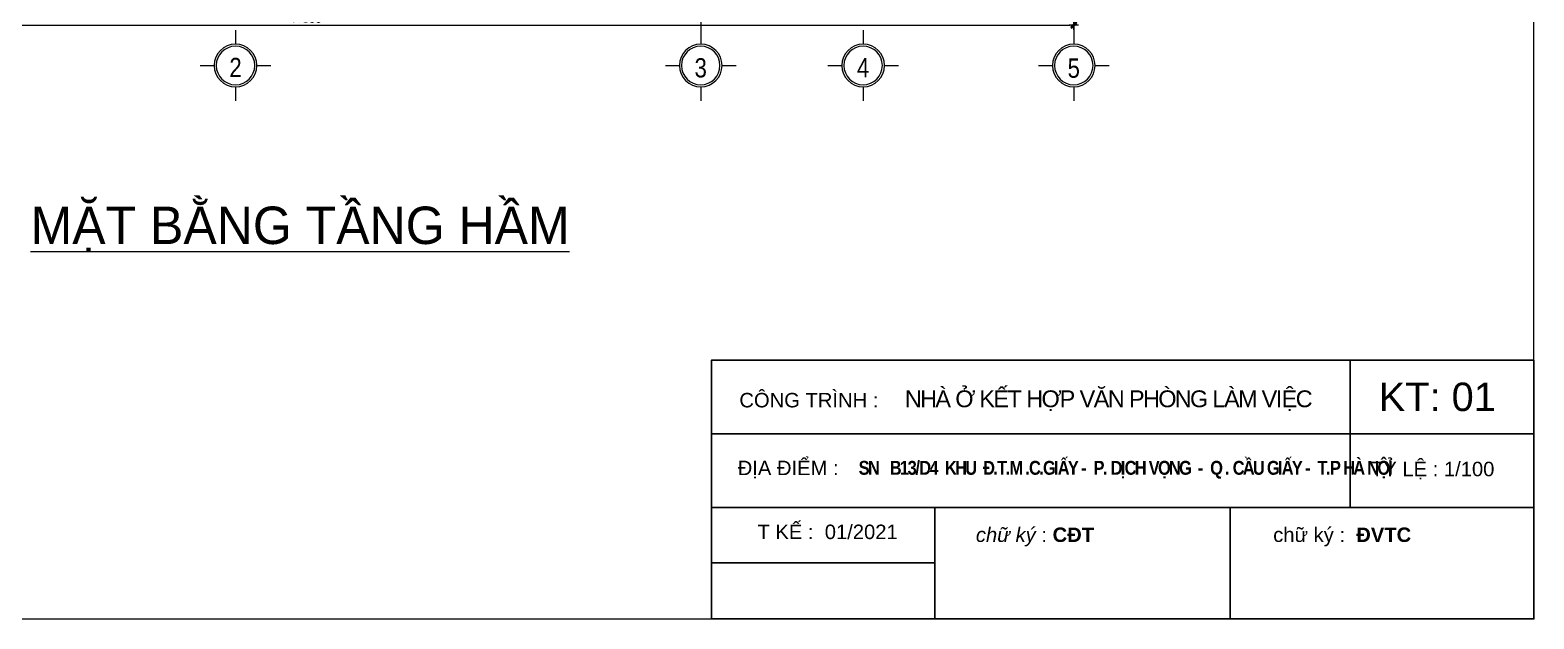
# Model space of a CAD drawing. Extents: x -165145 to 691808, y -202842 to 311040.
# Drawn here: x 552006 to 569140, y 32473 to 39178 of the extents above; entities that cross this region are included whole.
import ezdxf
from ezdxf.enums import TextEntityAlignment as Align

# ---------------------------------------------------------------- set-up
doc = ezdxf.new("R2010")
doc.units = 0
doc.header["$LTSCALE"] = 10
doc.header["$MEASUREMENT"] = 0
doc.linetypes.add('HIDDEN', pattern=[2.3807, 1.587, -0.7937])
doc.linetypes.add('TIM', pattern=[26.01, 10, -3, 0.01, -3, 10])
doc.layers.get('Defpoints').update_dxf_attribs({"color": 5, "linetype": 'CONTINUOUS'})
for name, color, linetype, lineweight in [('ARROWS', 1, 'CONTINUOUS', 0), ('DIM', 8, 'CONTINUOUS', 13), ('GE_KC_NETKHUAT', 9, 'HIDDEN', 20), ('KHUNG', 9, 'CONTINUOUS', 13), ('netchia', 2, 'CONTINUOUS', 20), ('TEXT', 4, 'CONTINUOUS', 20), ('TRUC', 251, 'TIM', 5)]:
    doc.layers.add(name, color=color, linetype=linetype, lineweight=lineweight)
doc.layers.add('KCS_BORDER', color=3, linetype='CONTINUOUS')
doc.layers.add('KCS_DIM', color=1, linetype='CONTINUOUS')
doc.styles.add('KCS_SMTEXT', font='arial.ttf', dxfattribs={"width": 0.7})
doc.styles.add('ROMANS', font='romans', dxfattribs={"width": 0.75, "bigfont": 'vns'})
doc.styles.add('SMTEXT', font='arial.ttf', dxfattribs={"width": 0.7})
doc.styles.add('STYLE1', font='')
doc.styles.add('VNARIALH', font='', dxfattribs={"width": 0.75})
doc.styles.add('VnArialNarrowH', font='')
doc.styles.get('STYLE1').set_extended_font_data('.VnAvantH')
doc.styles.get('VNARIALH').set_extended_font_data('.VnArialH')
doc.styles.get('VnArialNarrowH').set_extended_font_data('.VnArial NarrowH')
doc.dimstyles.new('fit0.75', dxfattribs={"dimscale": 0.5625, "dimtxt": 200, "dimasz": 75, "dimexe": 100, "dimexo": 400, "dimgap": 0.03, "dimtad": 0, "dimdec": 0, "dimdsep": 46, "dimtxsty": 'ROMANS', "dimblk": 'alex', "dimcen": 150, "dimclrd": 8, "dimclre": 8, "dimclrt": 7, "dimaunit": 1, "dimadec": 0, "dimazin": 0, "dimtfac": 0.072, "dimtdec": 0, "dimtix": 1, "dimtmove": 2, "dimatfit": 3, "dimldrblk": 'a-01', "dimfxl": 100, "dimtvp": 0.8, "dimtolj": 1, "dimarcsym": 0})

# ---------------------------------------------------------------- blocks, each defined once
blk = doc.blocks.new('tentruc')
at = {"layer": 'DIM'}
for p, q in [((0, 311), (0, 516)), ((-516, 0), (-311, 0)), ((-516, 0), (-311, 0)), ((311, 0), (516, 0)), ((311, 0), (516, 0)), ((0, -516), (0, -311))]:
    blk.add_line(p, q, dxfattribs=at)
at = {"layer": 'DIM', "ltscale": 0.5}
blk.add_circle((0, 0), 311, dxfattribs=at)
at = {"layer": 'DIM'}
blk.add_circle((0, 0), 281, dxfattribs=at)
at = {"layer": 'DIM', "color": 7, "linetype": 'ByBlock', "ltscale": 0.5, "style": 'VNARIALH', "width": 1.1}
blk.add_attdef('A', text='', height=281, dxfattribs=at).set_placement((0, -107), align=Align.CENTER)
blk = doc.blocks.new('alex')
at = {"layer": 'ARROWS'}
h = blk.add_hatch(color=1, dxfattribs=at)
edge = h.paths.add_edge_path()
edge.add_line((0.4, 0.74), (-0.74, -0.4))
edge.add_ellipse((-0.57, -0.57), major_axis=(0.17, 0.17), ratio=1, start_angle=90, end_angle=270)
edge.add_line((-0.4, -0.74), (0.74, 0.4))
edge.add_ellipse((0.57, 0.57), major_axis=(0.17, 0.17), ratio=1, start_angle=270, end_angle=450)
blk.add_lwpolyline([(0.4, 0.74), (-0.74, -0.4, 1), (-0.4, -0.74), (0.74, 0.4, 1)], format="xyb", close=True, dxfattribs=at)
at = {"layer": 'netchia', "color": 2}
for p, q in [((1.27, 0), (-1.27, 0)), ((0, -1.27), (0, 1.27))]:
    blk.add_line(p, q, dxfattribs=at)
blk = doc.blocks.new('*D130')
at = {"layer": 'Defpoints', "color": 0, "transparency": 16777216}
for p in [(1188785, -239534), (1206285, -239534), (1206285, -241328)]:
    blk.add_point(p, dxfattribs=at)
at = {"layer": 'DIM', "color": 8, "lineweight": -2, "transparency": 16777216}
for p, q in [((1188785, -239759), (1188785, -241385)), ((1206285, -239759), (1206285, -241385)), ((1188827, -241328), (1206243, -241328))]:
    blk.add_line(p, q, dxfattribs=at)
at = {"layer": 'DIM', "color": 8, "lineweight": -2, "transparency": 16777216, "xscale": 42.1875, "yscale": 42.1875, "zscale": 42.1875, "rotation": 180}
blk.add_blockref('alex', (1188785, -241328), dxfattribs=at)
at = {"layer": 'DIM', "color": 8, "lineweight": -2, "transparency": 16777216, "xscale": 42.1875, "yscale": 42.1875, "zscale": 42.1875}
blk.add_blockref('alex', (1206285, -241328), dxfattribs=at)
at = {"layer": 'DIM', "color": 7, "transparency": 16777216, "insert": (1197535, -241238), "char_height": 112.5, "attachment_point": 5, "style": 'ROMANS'}
blk.add_mtext('\\A1;17500', dxfattribs=at)
blk = doc.blocks.new('a-01')
at = {"layer": 'ARROWS'}
blk.add_hatch(color=256, dxfattribs=at).paths.add_polyline_path([(-1.8, 0.49), (-1.8, -0.49), (0, 0)])
at = {"layer": 'netchia'}
blk.add_lwpolyline([(-1.8, 0.49), (-1.8, -0.49), (0, 0), (0, 0)], close=True, dxfattribs=at)
blk = doc.blocks.new('A$C1ec07113')
at = {"layer": 'KCS_BORDER', "ltscale": 0.05}
for p, q in [((20329.7, 0), (20329.7, 2946.1)), ((20329.7, 2946.1), (29700, 2946.1))]:
    blk.add_line(p, q, dxfattribs=at)
blk.add_lwpolyline([(29700, 2946.1), (20329.7, 2946.1), (20329.7, 0), (29700, 0)], close=True, dxfattribs=at)
at = {"layer": 'KCS_DIM', "ltscale": 0.05}
for p, q in [((27605.3, 2946.1), (27605.3, 1270.3)), ((20329.7, 2108.2), (29700, 2108.2)), ((20329.7, 1270.3), (29700, 1270.3)), ((22873.4, 0), (22873.4, 1270.3)), ((26239.9, 0), (26239.9, 1270.3)), ((20329.7, 637.4), (22873.4, 637.4))]:
    blk.add_line(p, q, dxfattribs=at)
at = {"layer": 'KHUNG', "color": 7}
blk.add_lwpolyline([(0, 0), (29700, 0), (29700, 21000), (0, 21000)], close=True, dxfattribs=at)
at = {"layer": 'TRUC', "ltscale": 0.05}
blk.add_line((20207.5, 17138.3), (20207.5, 6705.8), dxfattribs=at)
at = {"layer": 'TEXT'}
ref = blk.add_blockref('tentruc', (14907.5, 6302.8), dxfattribs=dict(at, xscale=-0.78125, yscale=0.78125, zscale=0.78125, rotation=180))
ref.add_attrib('A', '2', dxfattribs={"color": 7, "linetype": 'ByBlock', "ltscale": 0.5, "height": 219.7, "style": 'VnArialNarrowH'}).set_placement((14907.5, 6170.3), align=Align.CENTER)
ref = blk.add_blockref('tentruc', (20207.5, 6302.8), dxfattribs=dict(at, xscale=-0.78125, yscale=0.78125, zscale=0.78125, rotation=180))
ref.add_attrib('A', '3', dxfattribs={"color": 7, "linetype": 'ByBlock', "ltscale": 0.5, "height": 219.7, "style": 'VnArialNarrowH'}).set_placement((20207.5, 6166.4), align=Align.CENTER)
ref = blk.add_blockref('tentruc', (22057.5, 6302.8), dxfattribs=dict(at, xscale=-0.78125, yscale=0.78125, zscale=0.78125, rotation=180))
ref.add_attrib('A', '4', dxfattribs={"color": 7, "linetype": 'ByBlock', "ltscale": 0.5, "height": 219.7, "style": 'VnArialNarrowH'}).set_placement((22057.5, 6169.4), align=Align.CENTER)
ref = blk.add_blockref('tentruc', (24457.5, 6302.8), dxfattribs=dict(at, xscale=-0.78125, yscale=0.78125, zscale=0.78125, rotation=180))
ref.add_attrib('A', '5', dxfattribs={"color": 7, "linetype": 'ByBlock', "ltscale": 0.5, "height": 219.7, "style": 'VnArialNarrowH'}).set_placement((24457.5, 6162.7), align=Align.CENTER)
at = {"layer": 'KCS_DIM', "ltscale": 0.05, "attachment_point": 1}
for s, insert, char_height, width, style in [('{\\W1;CÔNG TRÌNH :}', (20647.7, 2573.8), 164.588, 5025.904, 'KCS_SMTEXT'), ('{\\W1;\\T0.9;NHÀ Ở KẾT HỢP VĂN PHÒNG LÀM VIỆC}', (22532.4, 2602.6), 191.52, 5096.799, 'KCS_SMTEXT'), ('{\\W1;KT: 01}', (27932.2, 2691.1), 324.188, 7187.985, 'KCS_SMTEXT'), ('{\\W1;ĐỊA ĐIỂM :}', (20628.8, 1801.8), 164.588, 5025.904, 'KCS_SMTEXT'), ('{\\fArial|b1|i0|c0|p34;\\W0.85;\\T0.75; SN   B13/D4  KHU  Đ.T.M .C.GIẤY -  P. DỊCH VỌNG  -  Q . CẦU GIẤY -  T.P HÀ NỘI}', (21962.1, 1799.8), 158.0159, 5852.29, 'SMTEXT'), ('{\\W1;TỶ LỆ : 1/100}', (27843.9, 1789.7), 164.588, 5025.904, 'KCS_SMTEXT'), ('{\\W1;T KẾ :  01/2021}', (20854.2, 1073.8), 164.588, 5025.904, 'KCS_SMTEXT'), ('{\\fArial|b0|i1|c0|p34;\\W1;chữ ký\\fArial|b0|i0|c0|p34; : \\fArial|b1|i0|c0|p34;CĐT}', (23342.4, 1040.9), 164.588, 5025.904, 'KCS_SMTEXT'), ('{\\W1;chữ ký :  \\fArial|b1|i0|c0|p34;ĐVTC}', (26729.9, 1040.9), 164.588, 5025.904, 'KCS_SMTEXT')]:
    blk.add_mtext(s, dxfattribs=dict(at, insert=insert, char_height=char_height, width=width, style=style))
at = {"layer": 'TEXT', "style": 'STYLE1'}
blk.add_text('%%UMẶT BẰNG TẦNG HẦM', height=426.081, dxfattribs=at).set_placement((12572.7, 4269.4))
at = {"layer": 'DIM'}
dim = blk.add_linear_dim(base=(24457.5, 6761.5), p1=(6957.5, 8555.9), p2=(24457.5, 8555.9), dimstyle='fit0.75', dxfattribs=at)
dim.commit()
dim.dimension.update_dxf_attribs({"geometry": '*D130', "text_midpoint": (15707.5, 6851.5), "insert": (-1181827.5, 248089.8)})

msp = doc.modelspace()

# ---------------------------------------------------------------- block references
at = {"layer": 'GE_KC_NETKHUAT'}
msp.add_blockref('A$C1ec07113', (539439.64737, 32472.52756), dxfattribs=at)

doc.saveas('drawing.dxf')
